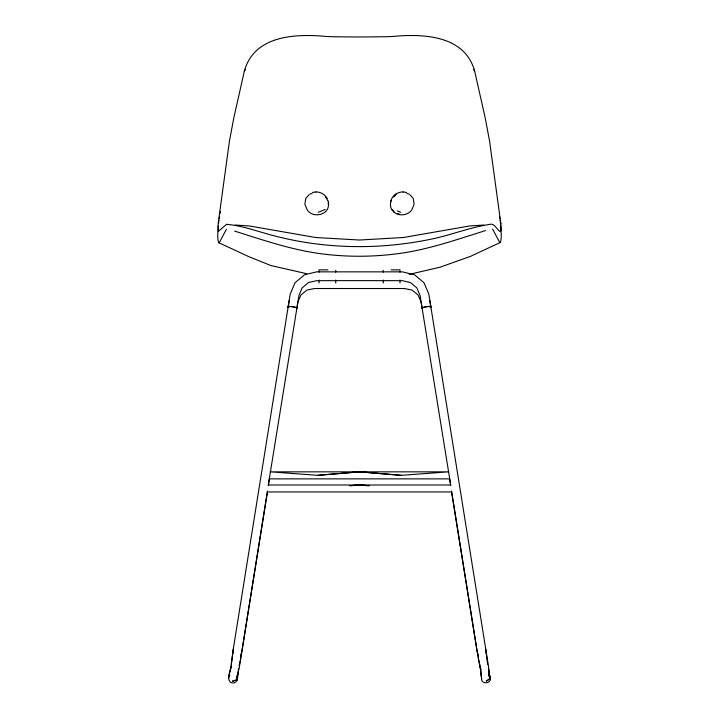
<?xml version="1.0" encoding="UTF-8"?>
<svg xmlns="http://www.w3.org/2000/svg" width="719" height="719" viewBox="0 0 719 719"><rect width="100%" height="100%" fill="white"/><g stroke="black" fill="none" stroke-linecap="round" stroke-linejoin="round"><path stroke-width="1.08" d="M485.963 653.67L486.008 650.758L428.821 294.143L424.021 282.765L414.504 274.775L402.343 271.854L316.666 271.854L304.505 274.775L294.997 282.765L290.188 294.143L233.01 650.758L233.046 653.67M231.167 666.477C230.637 671.267 226.449 677.729 230.233 682.079C233.073 684.587 237.962 681.936 237.423 678.188M228.651 677.945L229.568 674.557L229.487 676.282M238.564 668.796L237.728 675.24M226.683 224.346C242.006 225.559 257.186 231.302 272.15 235.293C325.77 249.646 382.796 250.158 436.873 237.908C454.426 233.639 471.484 227.24 489.387 224.445C494.474 222.522 496.496 229.559 500.217 231.617L501.026 229.909L500.748 222.863M237.387 677.415L237.261 679.257L237.099 677.514M231.365 664.275L232.507 655.539M240.901 654.784L240.488 659.97L239.085 665.515M244.963 70.138L245.035 69.33M218.208 226.045L217.677 236.183A76.888 4.026 -87.2 0 0 219.448 242.348L226.386 229.298M231.087 666.261L229.235 674.683M218.558 223.025L218.971 220.284M219.25 218.45L219.529 216.617M233.253 649.212L230.763 667.987L231.23 666.288M267.486 491.005L241.755 652.16L240.488 655.836M268.367 485.487L269.418 478.872L449.591 478.872L450.651 485.487M268.214 485.505L298.933 295.518L302.151 287.906L308.523 282.549L316.666 280.68L359.509 280.626L402.343 280.68L410.486 282.549L416.858 287.906L420.076 295.518L450.804 485.505M288.13 306.968L289.209 300.533M296.875 308.307L297.954 301.872L300.964 294.943L306.941 290.081L314.571 288.517L404.446 288.517L412.077 290.081L418.045 294.943L421.055 301.872L422.134 308.307M220.068 213.516L220.427 211.449M490.034 676.84C493.036 683.553 480.795 685.423 481.586 678.188L481.478 677.828M270.506 472.329L270.605 471.844M500.882 223.933L489.612 141.346L485.226 117.97L474.72 71.397C464.923 34.683 422.161 33.541 391.424 36.579A306.024 68.287 0 0 1 327.585 36.579C296.839 33.541 254.086 34.683 244.289 71.397L233.783 117.97L229.397 141.346L218.127 223.933L218.351 231.419L226.683 224.229M390.723 201.131C392.161 195.694 397.526 191.748 403.152 191.946M244.289 71.397L244.846 70.3M393.644 196.934L396.052 194.103L394.012 196.449M308.972 194.876L305.755 198.435L304.883 204.205L307.22 209.894C313.062 219.223 330.803 214.424 328.197 202.83M228.993 676.462L229.586 675.851M490.313 678.403L486.386 681.136L490.313 678.403L489.01 672.13L489.217 676.48L488.561 666.702L485.756 649.212M500.1 242.573L470.388 256.413L439.767 267.279L409.192 274.361M318.373 212.294L325.159 209.463M485.568 230.565C455.828 239.858 426.25 250.392 395.108 254.023A281.596 270.802 0 0 1 323.892 254.113C293.199 250.446 263.927 240.335 234.601 231.078M309.61 194.166L312.073 193.492M450.48 485.001L268.538 485.001M312.325 192.458L316.009 191.964M317.708 475.322L359.509 471.781L401.301 475.322L448.755 471.844L270.254 471.844L317.708 475.322L359.509 471.907L401.301 475.322M349.542 485.72L359.509 484.921L369.467 485.72M350.647 485.729L359.509 485.037L368.362 485.729M483.788 225.029L469.642 225.964L403.476 237.504L359.509 240.029L315.542 237.504L249.367 225.964L235.221 225.029M327.927 269.85L319.002 269.85L319.002 272.222M391.082 269.85L400.007 269.85L400.007 272.222M315.857 191.946C320.638 191.811 325.087 194.525 327.388 198.669M403 191.964L406.693 192.458M306.618 273.696L270.91 265.545L248.63 256.575L218.9 242.77M406.945 193.492L409.399 194.166M397.571 213.498L399.234 214.037M397.248 210.874L400.636 212.294M392.116 209.714C396.142 216.787 407.269 216.275 411.798 209.894L414.135 204.205L413.254 198.435L410.037 194.876M325.365 196.934L326.57 198.354M474.172 70.3L474.72 71.397M392.385 209.589L394.237 212.42M326.741 198.983L327.828 200.817M492.614 229.1L499.552 242.15A76.681 4.017 87.2 0 0 501.323 235.967L500.819 226.009M489.163 675.501L490.205 677.9L489.297 674.323M478.521 655.836L477.263 652.16L451.532 491.005M488.471 668.598L489.369 671.744L489.423 676.121M479.924 665.515L478.521 659.97L478.117 654.784M486.511 655.539L487.644 664.275M448.404 471.844L448.503 472.329M480.103 666.495L480.651 669.461M481.146 676.058L480.418 667.529L480.687 669.479M429.8 300.533L430.879 306.968M481.505 678.592L480.391 666.585L480.508 669.227L477.012 650.614L451.586 491.958L267.423 491.958L239.193 668.104L236.767 677.595L237.926 673.397L237.683 677.514L237.207 679.77L232.623 681.136L237.207 679.77L236.911 677.909M499.516 216.626L499.786 218.45M500.065 220.284L500.478 223.025M328.286 201.113L328.637 204.645M473.974 69.33L474.046 70.147M481.586 678.188L481.613 679.347M400.007 280.015L400.007 283.043M383.272 270.38L383.272 272.222M383.272 280.015L383.272 283.043M335.737 270.38L335.737 272.222M335.737 280.015L335.737 283.043M319.002 280.015L319.002 283.043M430.187 306.204A4.431 1.312 -9.1 0 1 430.402 307.498M422.341 308.469A4.431 1.312 -9.1 0 1 422.233 307.804M430.357 307.229A4.431 0.773 -9.1 0 0 426.96 306.618A4.431 0.773 -9.1 0 0 422.314 308.334A4.431 0.746 -9.2 0 1 427.077 306.654A4.431 0.746 -9.2 0 1 430.295 307.283M296.776 307.804A4.431 1.312 9.1 0 1 296.668 308.469M288.616 307.498A4.431 1.312 9.1 0 1 288.822 306.204M288.652 307.229A4.431 0.773 9.1 0 1 292.058 306.618A4.431 0.773 9.1 0 1 296.695 308.334A4.431 0.755 9.2 0 0 291.932 306.654A4.431 0.755 9.2 0 0 288.714 307.283M288.714 307.705A4.431 1.276 9.5 0 1 288.714 306.411M296.722 307.948A4.431 1.276 9.5 0 1 296.722 308.622M430.295 306.411A4.431 1.276 -9.5 0 1 430.295 307.705M422.287 308.622A4.431 1.276 -9.5 0 1 422.287 307.948M391.864 209.858A12.142 10.758 -31.7 0 1 391.352 200.385"/></g></svg>
